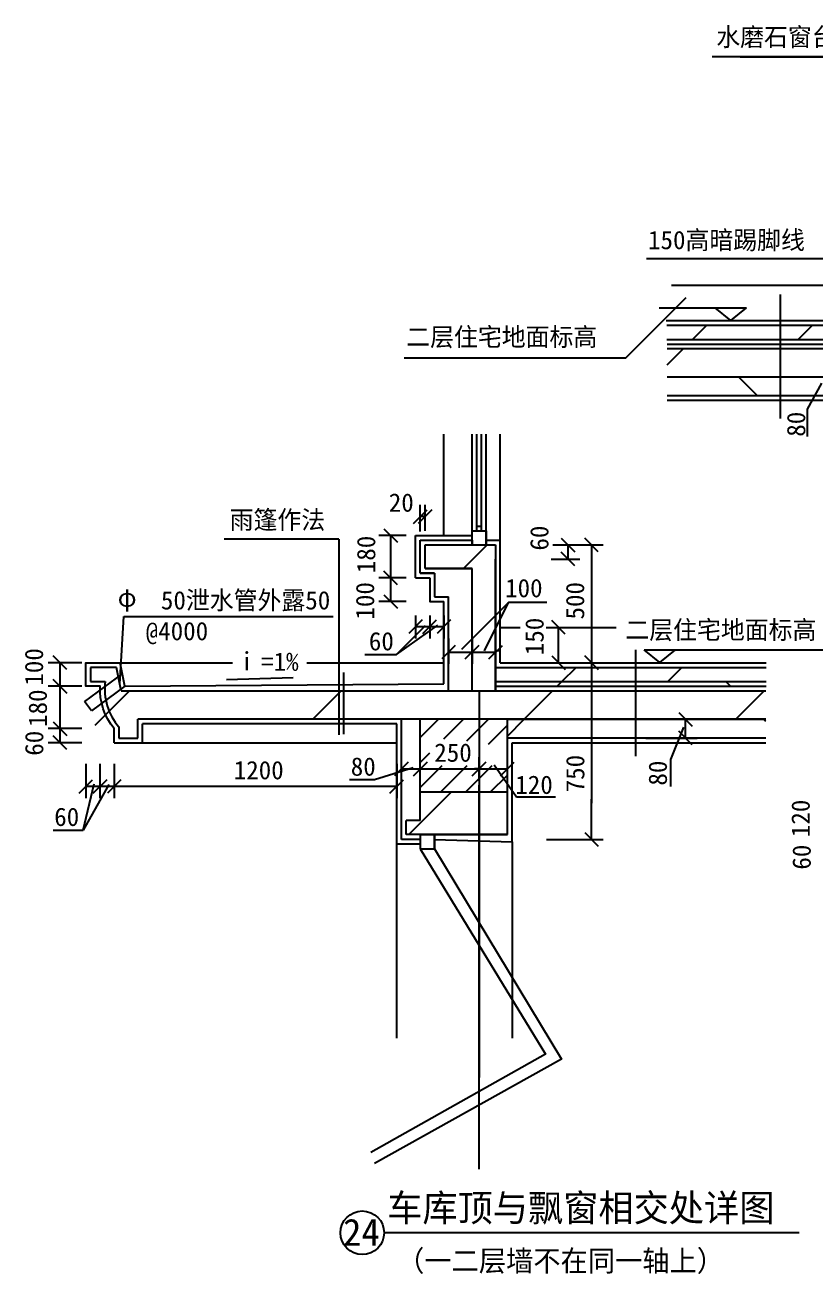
# Model space of a CAD drawing. Header units: metres. Extents: x 1414 to 8016, y 186 to 9373.
# Drawn here: x 1414 to 4769, y 3873 to 9176 of the extents above; entities that cross this region are included whole.
import ezdxf

# ---------------------------------------------------------------- set-up
doc = ezdxf.new("R2010")
doc.units = ezdxf.units.M
for name, color, linetype in [('A-AXI', 3, 'Continuous'), ('PUB_DIM', 3, 'Continuous'), ('PUB_TEXT', 7, 'Continuous'), ('S_DOTE', 7, 'Continuous'), ('WALL', 7, 'Continuous'), ('WQ', 7, 'Continuous')]:
    doc.layers.add(name, color=color, linetype=linetype)
pattern_1 = [(45, (0, 0), (-449.013, 449.013), [])]
pattern_2 = [(45, (0, 0), (-224.506, 224.506), [])]

# ---------------------------------------------------------------- blocks, each defined once
blk = doc.blocks.new('_DIMX')
at = {"color": 6}
blk.add_lwpolyline([(-144.19, -144.17), (144.15, 144.17)], dxfattribs=at)

msp = doc.modelspace()

# ---------------------------------------------------------------- hatches: boundary and pattern name
h = msp.add_hatch()
h.set_pattern_fill('ANSI31', scale=1000)
h.paths.add_polyline_path([(4593.96, 7800.65), (4140.8, 7800.65), (4140.8, 7680.65), (4593.96, 7680.65)])
h.paths.add_polyline_path([(4622.42, 7800.65), (4593.96, 7800.65), (4593.96, 7680.65), (4622.42, 7680.65)])
h.paths.add_polyline_path([(5354.97, 7800.65), (4622.42, 7800.65), (4622.42, 7680.65), (5354.97, 7680.65)])
h.paths.add_polyline_path([(5926.91, 7800.65), (5354.97, 7800.65), (5354.97, 7500.65), (5603.97, 7500.65), (5603.97, 7680.65), (5926.91, 7680.65)])
h.paths.add_polyline_path([(6254.97, 7800.65), (5955.37, 7800.65), (5955.37, 7680.65), (6054.21, 7680.65), (6254.97, 7680.65)])
h.paths.add_polyline_path([(5955.37, 7800.65), (5926.91, 7800.65), (5926.91, 7680.65), (5955.37, 7680.65)])
h.paths.add_polyline_path([(6504.97, 7860.65), (6604.97, 7860.65), (6604.97, 7959.95), (6404.97, 7960.65), (6404.97, 7800.65), (6254.97, 7800.65), (6254.97, 7680.65), (6504.97, 7680.65)])
h.paths.add_polyline_path([(6504.97, 7370.65), (6254.97, 7370.65), (6254.97, 7190.65), (6584.97, 7190.65), (6584.97, 7250.65), (6504.97, 7250.65)])
h.paths.add_polyline_path([(6254.97, 7370.65), (6134.97, 7370.65), (6134.97, 7190.65), (6254.97, 7190.65)])
h = msp.add_hatch()
h.set_pattern_fill('AN33C', scale=100)
h.set_pattern_definition(pattern_2)
h.paths.add_polyline_path([(4875.06, 7900.65), (4139.22, 7900.65), (4139.22, 7840.65), (4875.06, 7840.65)])
h.paths.add_polyline_path([(4899.8, 7900.65), (4875.06, 7900.65), (4875.06, 7840.65), (4899.8, 7840.65)])
h.paths.add_polyline_path([(5233.32, 7900.65), (4899.8, 7900.65), (4899.8, 7840.65), (5233.32, 7840.65)])
h = msp.add_hatch()
h.set_pattern_fill('AN33C', scale=200)
h.set_pattern_definition(pattern_1)
h.paths.add_polyline_path([(4593.96, 7800.65), (4140.8, 7800.65), (4140.8, 7680.65), (4593.96, 7680.65)])
h.paths.add_polyline_path([(4622.42, 7800.65), (4593.96, 7800.65), (4593.96, 7680.65), (4622.42, 7680.65)])
h.paths.add_polyline_path([(5354.97, 7800.65), (4622.42, 7800.65), (4622.42, 7680.65), (5354.97, 7680.65)])
h.paths.add_polyline_path([(5926.91, 7800.65), (5354.97, 7800.65), (5354.97, 7500.65), (5603.97, 7500.65), (5603.97, 7680.65), (5926.91, 7680.65)])
h.paths.add_polyline_path([(5955.37, 7800.65), (5926.91, 7800.65), (5926.91, 7680.65), (5955.37, 7680.65)])
h.paths.add_polyline_path([(6254.97, 7800.65), (5955.37, 7800.65), (5955.37, 7680.65), (6054.21, 7680.65), (6254.97, 7680.65)])
h.paths.add_polyline_path([(6504.97, 7370.65), (6254.97, 7370.65), (6254.97, 7190.65), (6584.97, 7190.65), (6584.97, 7250.65), (6504.97, 7250.65)])
h.paths.add_polyline_path([(6254.97, 7370.65), (6134.97, 7370.65), (6134.97, 7190.65), (6254.97, 7190.65)])
h = msp.add_hatch()
h.set_pattern_fill('ANSI38', scale=300)
h.paths.add_polyline_path([(4593.96, 7680.65), (4192.29, 7680.65), (4192.29, 7600.65), (4593.96, 7600.65)])
h.paths.add_polyline_path([(4622.42, 7680.65), (4593.96, 7680.65), (4593.96, 7600.65), (4622.42, 7600.65)])
h.paths.add_polyline_path([(5354.97, 7680.65), (4622.42, 7680.65), (4622.42, 7600.65), (5274.97, 7600.65), (5274.97, 7420.65), (5354.97, 7420.65)])
h.paths.add_polyline_path([(5685.31, 7600.65), (5926.91, 7600.65), (5926.91, 7680.65), (5605.31, 7680.65), (5605.31, 7500.65), (5354.97, 7500.65), (5354.97, 7420.65), (5685.31, 7420.65)])
h.paths.add_polyline_path([(6134.97, 7680.65), (5955.37, 7680.65), (5955.37, 7600.65), (6134.97, 7600.65)])
h.paths.add_polyline_path([(5955.37, 7680.65), (5926.91, 7680.65), (5926.91, 7600.65), (5955.37, 7600.65)])
h = msp.add_hatch()
h.set_pattern_fill('ANSI38', scale=300)
h.paths.add_polyline_path([(3312.13, 6868.06), (3113.56, 6868.06), (3113.56, 6968.06), (3312.13, 6968.06), (3312.13, 6988.06), (3092.13, 6988.06), (3092.13, 6852.58), (3096.65, 6848.06), (3173.56, 6848.06), (3173.56, 6748.06), (3212.13, 6748.06), (3212.13, 6348.06), (3312.13, 6348.06)])
h = msp.add_hatch()
h.set_pattern_fill('AN33C', scale=200)
h.set_pattern_definition(pattern_1)
h.paths.add_polyline_path([(3412.13, 6968.06), (3113.56, 6968.06), (3113.56, 6868.06), (3312.13, 6868.06), (3312.13, 6348.06), (3412.13, 6348.06), (3412.13, 6908.06)])
h = msp.add_hatch()
h.set_pattern_fill('ANSI31', scale=1000)
h.paths.add_polyline_path([(3412.13, 6968.06), (3113.56, 6968.06), (3113.56, 6868.06), (3312.13, 6868.06), (3312.13, 6348.06), (3412.13, 6348.06), (3412.13, 6908.06)])
h = msp.add_hatch()
h.set_pattern_fill('AN33C', scale=200)
h.set_pattern_definition(pattern_1)
h.paths.add_polyline_path([(2528.52, 6348.06), (1742.38, 6348.06), (1722.38, 6428.06), (1612.17, 6428.06), (1612.17, 6368.06), (1673.82, 6368.06, 0.21), (1732.17, 6175.31), (1732.17, 6128.06), (1812.17, 6128.06), (1812.17, 6228.06), (2528.52, 6228.06)])
h.paths.add_polyline_path([(3342.13, 6348.06), (2556.91, 6348.06), (2556.91, 6228.06), (2992.17, 6228.06), (3342.13, 6228.06)])
h.paths.add_polyline_path([(2556.91, 6348.06), (2528.52, 6348.06), (2528.52, 6228.06), (2556.91, 6228.06)])
h.paths.add_polyline_path([(3942.13, 6348.06), (3342.13, 6348.06), (3342.13, 6228.06), (3942.13, 6228.06)])
h.paths.add_polyline_path([(4170.05, 6348.06), (3942.13, 6348.06), (3942.13, 6228.06), (4170.05, 6228.06)])
h.paths.add_polyline_path([(4207.34, 6348.06), (4170.05, 6348.06), (4170.05, 6228.06), (4207.34, 6228.06)])
h.paths.add_polyline_path([(4560.97, 6348.06), (4207.34, 6348.06), (4207.34, 6228.06), (4560.97, 6228.06)])
h = msp.add_hatch()
h.set_pattern_fill('ANSI31', scale=1000)
h.paths.add_polyline_path([(2528.52, 6348.06), (1742.38, 6348.06), (1722.38, 6428.06), (1612.17, 6428.06), (1612.17, 6368.06), (1673.82, 6368.06, 0.21), (1732.17, 6175.31), (1732.17, 6128.06), (1812.17, 6128.06), (1812.17, 6228.06), (2528.52, 6228.06)])
h.paths.add_polyline_path([(2556.91, 6348.06), (2528.52, 6348.06), (2528.52, 6228.06), (2556.91, 6228.06)])
h.paths.add_polyline_path([(3342.13, 6348.06), (2556.91, 6348.06), (2556.91, 6228.06), (2992.17, 6228.06), (3342.13, 6228.06)])
h.paths.add_polyline_path([(3942.13, 6348.06), (3342.13, 6348.06), (3342.13, 6228.06), (3942.13, 6228.06)])
h.paths.add_polyline_path([(4170.05, 6348.06), (3942.13, 6348.06), (3942.13, 6228.06), (4170.05, 6228.06)])
h.paths.add_polyline_path([(4207.34, 6348.06), (4170.05, 6348.06), (4170.05, 6228.06), (4207.34, 6228.06)])
h.paths.add_polyline_path([(4560.97, 6348.06), (4207.34, 6348.06), (4207.34, 6228.06), (4560.97, 6228.06)])
h = msp.add_hatch()
h.set_pattern_fill('AN33C', scale=100)
h.set_pattern_definition(pattern_2)
h.paths.add_polyline_path([(3942.13, 6448.06), (3392.13, 6448.06), (3392.13, 6388.06), (3942.13, 6388.06)])
h.paths.add_polyline_path([(4170.05, 6448.06), (3942.13, 6448.06), (3942.13, 6388.06), (4170.05, 6388.06)])
h.paths.add_polyline_path([(4207.34, 6448.06), (4170.05, 6448.06), (4170.05, 6388.06), (4207.34, 6388.06)])
h.paths.add_polyline_path([(4560.97, 6448.06), (4207.34, 6448.06), (4207.34, 6388.06), (4560.97, 6388.06)])
h = msp.add_hatch()
h.set_pattern_fill('ANSI38', scale=300)
h.paths.add_polyline_path([(3942.13, 6388.06), (3392.13, 6388.06), (3392.13, 6368.06), (3942.13, 6368.06)])
h.paths.add_polyline_path([(4170.05, 6388.06), (3942.13, 6388.06), (3942.13, 6368.06), (4170.05, 6368.06)])
h.paths.add_polyline_path([(4207.34, 6388.06), (4170.05, 6388.06), (4170.05, 6368.06), (4207.34, 6368.06)])
h.paths.add_polyline_path([(4560.97, 6388.06), (4207.34, 6388.06), (4207.34, 6368.06), (4560.97, 6368.06)])
h = msp.add_hatch()
h.set_pattern_fill('ANSI38', scale=300)
h.paths.add_polyline_path([(3092.17, 6228.06), (3012.17, 6228.06), (3012.17, 5798.06), (3092.17, 5798.06), (3092.17, 5918.06)])
h = msp.add_hatch()
h.set_pattern_fill('ANSI38', scale=300)
h.paths.add_polyline_path([(3968.36, 6228.06), (3462.17, 6228.06), (3462.17, 6148.06), (3968.36, 6148.06)])
h.paths.add_polyline_path([(4005.65, 6228.06), (3968.36, 6228.06), (3968.36, 6148.06), (4005.65, 6148.06)])
h.paths.add_polyline_path([(4559.52, 6228.06), (4005.65, 6228.06), (4005.65, 6148.06), (4559.52, 6148.06)])
h = msp.add_hatch()
h.set_pattern_fill('AN33C', scale=200)
h.set_pattern_definition(pattern_1)
h.paths.add_polyline_path([(3092.17, 5918.06), (3092.17, 5798.06), (3012.17, 5798.06), (3012.17, 5738.06), (3342.12, 5738.06), (3342.12, 5918.06)])
h.paths.add_polyline_path([(3342.13, 5738.06), (3462.17, 5738.06), (3462.17, 5918.06), (3342.13, 5918.06)])
h = msp.add_hatch()
h.set_pattern_fill('ANSI31', scale=1000)
h.paths.add_polyline_path([(3092.17, 5918.06), (3092.17, 5798.06), (3012.17, 5798.06), (3012.17, 5738.06), (3342.12, 5738.06), (3342.12, 5918.06)])
h.paths.add_polyline_path([(3462.17, 5918.06), (3342.13, 5918.06), (3342.13, 5738.06), (3462.17, 5738.06)])

# ---------------------------------------------------------------- linework, layer by layer
for p, q in [((5078.37, 9039.79), (4331.63, 9039.79)), ((4450.4, 9039.79), (5078.37, 9039.79)), ((3965.16, 7762.67), (4221.03, 8018.53)), ((4622.42, 7505.48), (4622.42, 8031.98)), ((4106.4, 7974.29), (4477.39, 7974.29)), ((4411.11, 7920.63), (4344.83, 7974.29)), ((4411.11, 7920.63), (4477.39, 7974.29)), ((4139.22, 7900.65), (5234.91, 7900.65)), ((4139.22, 7840.65), (5234.91, 7840.65)), ((6404.97, 7800.65), (4140.8, 7800.65)), ((3023.48, 7762.67), (3965.16, 7762.67)), ((5354.97, 7680.65), (4140.89, 7680.65)), ((4736.07, 7544.78), (4797.46, 7655.21)), ((5274.97, 7600.65), (4140.89, 7600.65)), ((5254.97, 7580.65), (4140.8, 7580.65)), ((4736.07, 7428.21), (4736.07, 7544.78)), ((3192.13, 7008.06), (3192.13, 7438.27)), ((3312.13, 7028.06), (3312.13, 7438.27)), ((3332.13, 7028.06), (3332.13, 7438.27)), ((3352.13, 7028.06), (3352.13, 7438.27)), ((3372.13, 7028.06), (3372.13, 7438.27)), ((3432.13, 6968.06), (3432.13, 7438.27)), ((3072.13, 6828.06), (3072.13, 7008.06)), ((3072.13, 7008.06), (3312.13, 7008.06)), ((3312.13, 7028.06), (3372.13, 7028.06)), ((3312.13, 7028.06), (3372.13, 7028.06)), ((3312.13, 6968.06), (3312.13, 7028.06)), ((3312.13, 6968.06), (3312.13, 7028.06)), ((3312.13, 6988.06), (3312.13, 7028.06)), ((3312.13, 7028.06), (3372.13, 7028.06)), ((3332.13, 7048.06), (3352.13, 7048.06)), ((3372.13, 6968.06), (3372.13, 7028.06)), ((3372.13, 6968.06), (3372.13, 7028.06)), ((3372.13, 7028.06), (3372.13, 6968.06)), ((2746.8, 6992.5), (2259.36, 6992.5)), ((3092.13, 6848.06), (3092.13, 6988.06)), ((3092.13, 6988.06), (3312.13, 6988.06)), ((3113.56, 6868.06), (3113.56, 6968.06)), ((3113.56, 6968.06), (3412.13, 6968.06)), ((3312.13, 6988.06), (3312.13, 6968.06)), ((3375.54, 6965.36), (3375.54, 6965.36)), ((3412.13, 6968.06), (3412.13, 6348.06)), ((3432.13, 6468.02), (3432.13, 6968.06)), ((3096.65, 6848.06), (3092.13, 6852.58)), ((3152.56, 6848.06), (3092.13, 6848.06)), ((3312.13, 6868.06), (3113.56, 6868.06)), ((3152.56, 6848.06), (3152.56, 6748.06)), ((3312.13, 6348.06), (3312.13, 6868.06)), ((3072.13, 6828.06), (3132.56, 6828.06)), ((3152.56, 6748.06), (3212.13, 6748.06)), ((3212.13, 6348.06), (3212.13, 6748.06)), ((3192.13, 6378.64), (3192.13, 6728.06)), ((3466.7, 6723.57), (3267.3, 6524.17)), ((3364.4, 6519.14), (3466.7, 6723.57)), ((3630.37, 6723.57), (3466.7, 6723.57)), ((2991.69, 6502.78), (3167.54, 6627.38)), ((2991.69, 6502.78), (3114.73, 6625.83)), ((2857.41, 6502.78), (2991.69, 6502.78)), ((4005.65, 6522.52), (4005.65, 6071.91)), ((4043.75, 6522.22), (4863.89, 6522.22)), ((4110.03, 6468.57), (4043.75, 6522.22)), ((4110.03, 6468.57), (4176.31, 6522.22)), ((1802.38, 6448.06), (1692.17, 6448.06)), ((1692.17, 6448.06), (1692.17, 6388.06)), ((1822.38, 6348.06), (1802.38, 6448.06)), ((2767.63, 6164.34), (2767.63, 6426.86)), ((3412.13, 6448.06), (4560.97, 6448.06)), ((1692.17, 6388.06), (1753.82, 6388.06)), ((1837.88, 6368.53), (3192.13, 6378.64)), ((3412.13, 6388.06), (4560.97, 6388.06)), ((3412.13, 6368.06), (4561.27, 6368.06)), ((1822.38, 6348.06), (4559.52, 6348.06)), ((4559.52, 6228.06), (1892.17, 6228.06)), ((1892.17, 6148.06), (1892.17, 6228.06)), ((2992.17, 5698.06), (2992.17, 6208.06)), ((3012.17, 5718.06), (3012.17, 6228.06)), ((3092.17, 5798.06), (3092.17, 6228.06)), ((3092.17, 6150.82), (3169.4, 6228.06)), ((3191.71, 6144.3), (3275.47, 6228.06)), ((3342.13, 6188.66), (3381.53, 6228.06)), ((3462.17, 5738.06), (3462.17, 6228.06)), ((1812.17, 6195.31), (1812.17, 6148.06)), ((3289.86, 6136.38), (3342.13, 6188.66)), ((3381.8, 6122.26), (3462.17, 6202.63)), ((4156.95, 6056.75), (4211.2, 6193.68)), ((1812.17, 6148.06), (1892.17, 6148.06)), ((4559.52, 6148.06), (3462.17, 6148.06)), ((3482.17, 5708.06), (3482.17, 6128.06)), ((3482.17, 6128.06), (4559.52, 6128.06)), ((3092.17, 6044.76), (3132.44, 6085.03)), ((4156.95, 5942.63), (4156.95, 6056.75)), ((2897.6, 5971.58), (3062.59, 6023.09)), ((3092.17, 5938.69), (3185.73, 6032.26)), ((3177.6, 5918.06), (3291.8, 6032.26)), ((3342.13, 5976.52), (3397.86, 6032.26)), ((3501.27, 5896.86), (3405.89, 6033.38)), ((1661.18, 5757.61), (1707.91, 5953.16)), ((1769.25, 5950.25), (1661.18, 5757.61)), ((2791.91, 5971.58), (2897.6, 5971.58)), ((3283.66, 5918.06), (3342.13, 5976.52)), ((3389.73, 5918.06), (3462.17, 5990.49)), ((3462.17, 5918.06), (3092.17, 5918.06)), ((3666.25, 5896.86), (3501.27, 5896.86)), ((3032.17, 5738.06), (3032.17, 5798.06)), ((3092.17, 5798.06), (3032.17, 5798.06)), ((3092.17, 5798.06), (3032.17, 5798.06)), ((1532.66, 5757.61), (1661.18, 5757.61)), ((3462.17, 5738.06), (3032.17, 5738.06)), ((3092.17, 5738.06), (3092.17, 5678.06)), ((3092.17, 5738.06), (3092.17, 5678.06)), ((3152.17, 5738.06), (3152.17, 5678.06)), ((3152.17, 5678.06), (3152.17, 5738.06)), ((3092.17, 5698.06), (2992.17, 5698.06)), ((2992.17, 4873.79), (2992.17, 5698.06)), ((3092.17, 5718.06), (3012.17, 5718.06)), ((3092.17, 5678.06), (3152.17, 5678.06)), ((3092.17, 5678.06), (3152.17, 5678.06)), ((3152.17, 5718.06), (3482.17, 5708.06)), ((2938.55, 4048.28), (4701.1, 4048.28))]:
    msp.add_line(p, q)
for points in [[(4903.68, 8031.2), (4836.79, 8183.4), (4053.15, 8183.4)], [(4159.22, 8070.65), (5236.49, 8070.65)], [(4136.13, 7920.61), (5214.91, 7920.61)], [(4140.35, 7820.65), (5234.91, 7820.65)], [(2746.8, 6992.5), (2746.8, 6161.38)], [(3372.13, 6988.06), (3432.13, 6988.06)], [(3092.13, 6848.06), (3131.13, 6848.06)], [(3132.56, 6828.06), (3132.56, 6728.06), (3192.13, 6728.06)], [(3432.13, 6618.06), (3515.89, 6618.06)], [(3626.45, 6618.06), (3924.74, 6618.06)], [(3432.13, 6518.06), (3412.13, 6518.06)], [(1827.05, 6422.77), (1666.08, 6303.2)], [(1837.88, 6368.53), (1818, 6468.06)], [(1818, 6468.06), (2294.79, 6468.06)], [(2610.62, 6468.06), (3192.13, 6468.06)], [(3432.13, 6468.02), (4560.97, 6468.02)], [(1837.88, 6368.53), (1695.9, 6263.06)], [(1695.9, 6263.06), (1666.08, 6303.2)], [(1832.17, 6128.06), (1912.17, 6128.06), (1912.17, 6208.06)], [(2992.17, 6208.06), (1912.17, 6208.06)], [(1792.17, 6128.06), (1792.17, 6128.06), (1832.17, 6128.06), (1832.17, 6128.06)], [(1912.17, 6128.06), (2992.17, 6128.06)], [(3482.17, 5708.06), (3482.17, 4873.79)]]:
    msp.add_lwpolyline(points)
msp.add_lwpolyline([(1792.17, 6128.06), (1792.17, 6188.06, -0.18), (1732.17, 6368.06), (1672.17, 6368.06), (1672.17, 6468.06), (1818, 6468.06)], format="xyb")
msp.add_circle((2845.95, 4047.63), 92.6)
msp.add_arc((2001.29, 6357.76), 249.32, 173.02, 220.66)
at = {"layer": 'A-AXI'}
for p, q in [((3092.13, 7025.31), (3092.13, 7138.51)), ((3112.56, 7028.06), (3112.56, 7138.51)), ((3091.93, 7088.51), (3091.73, 7088.51)), ((3112.56, 7088.51), (3092.13, 7088.51)), ((3112.76, 7088.51), (3112.96, 7088.51)), ((3032.13, 7008.06), (2916.63, 7008.06)), ((2966.63, 7008.26), (2966.63, 7008.46)), ((2966.63, 6828.06), (2966.63, 7008.06)), ((3654.83, 6968.06), (3769.93, 6968.06)), ((3719.93, 6968.26), (3719.93, 6968.46)), ((3719.93, 6908.06), (3719.93, 6968.06)), ((3648.5, 6908.06), (3769.93, 6908.06)), ((3719.93, 6907.86), (3719.93, 6907.66)), ((3032.13, 6828.06), (2916.63, 6828.06)), ((3032.13, 6828.06), (2916.63, 6828.06)), ((2966.63, 6728.26), (2966.63, 6827.86)), ((2966.63, 6827.86), (2966.63, 6827.66)), ((3032.13, 6728.06), (2916.63, 6728.06)), ((1816.42, 6377.9), (1833.12, 6663.65)), ((1833.12, 6663.65), (2721.78, 6663.65)), ((3212.13, 6570.88), (3212.13, 6462.93)), ((3312.13, 6570.88), (3312.13, 6462.93)), ((3312.13, 6570.88), (3312.13, 6462.93)), ((3412.13, 6570.88), (3412.13, 6462.93)), ((3212.33, 6512.93), (3311.93, 6512.93)), ((3312.33, 6512.93), (3411.93, 6512.93)), ((3628.94, 6468.02), (3869.27, 6468.02)), ((3819.27, 6467.82), (3819.27, 5871.1)), ((3819.27, 5718.26), (3819.27, 5889.32)), ((3628.94, 5718.06), (3869.27, 5718.06))]:
    msp.add_line(p, q, dxfattribs=at)
at = {"layer": 'PUB_DIM'}
for p, q in [((3719.29, 6968.05), (3869.27, 6968.05)), ((3819.27, 6967.85), (3819.27, 6468.22)), ((3072.13, 6668.06), (3072.13, 6570.66)), ((3132.57, 6668.06), (3132.57, 6570.66)), ((3132.57, 6668.06), (3132.57, 6570.66)), ((3192.13, 6668.06), (3192.13, 6570.66)), ((3132.37, 6620.66), (3072.33, 6620.66)), ((3132.37, 6620.66), (3132.17, 6620.66)), ((3192.13, 6620.66), (3132.57, 6620.66)), ((3192.33, 6620.66), (3192.53, 6620.66)), ((3637.91, 6618.06), (3729.34, 6618.06)), ((3679.34, 6468.26), (3679.34, 6617.86)), ((1654.6, 6468.06), (1511.86, 6468.06)), ((1561.86, 6467.86), (1561.86, 6368.26)), ((3637.91, 6468.06), (3729.34, 6468.06)), ((3719.29, 6468.02), (3869.27, 6468.02)), ((1654.6, 6368.06), (1511.86, 6368.06)), ((1654.6, 6368.06), (1511.86, 6368.06)), ((1561.86, 6367.86), (1561.86, 6188.26)), ((4049.59, 6228.06), (4268.54, 6228.06)), ((4218.54, 6228.26), (4218.54, 6228.46)), ((4218.54, 6148.06), (4218.54, 6228.06)), ((1654.6, 6188.06), (1511.86, 6188.06)), ((1654.6, 6188.06), (1511.86, 6188.06)), ((1561.86, 6188.26), (1561.86, 6188.46)), ((1561.86, 6188.06), (1561.86, 6128.06)), ((1654.6, 6128.06), (1511.86, 6128.06)), ((1561.86, 6127.86), (1561.86, 6127.66)), ((4049.59, 6148.06), (4268.54, 6148.06)), ((4218.54, 6147.86), (4218.54, 6147.66)), ((3012.17, 5966.65), (3012.17, 6067.26)), ((3092.17, 5966.65), (3092.17, 6067.26)), ((3092.17, 5966.65), (3092.17, 6067.26)), ((3342.17, 5966.65), (3342.17, 6067.26)), ((3342.17, 5966.65), (3342.17, 6067.26)), ((3462.17, 5966.65), (3462.17, 6067.26)), ((1672.16, 6038.9), (1672.16, 5892.49)), ((1732.16, 6038.9), (1732.16, 5892.49)), ((1732.16, 6038.9), (1732.16, 5892.49)), ((1792.17, 6038.9), (1792.17, 5892.49)), ((1792.18, 6038.9), (1792.18, 5892.53)), ((2992.17, 6038.9), (2992.17, 5892.53)), ((3012.37, 6017.26), (3091.97, 6017.26)), ((3092.37, 6017.26), (3346.44, 6017.26)), ((3341.97, 6017.26), (3322.48, 6017.26)), ((3342.37, 6017.26), (3461.97, 6017.26)), ((1671.96, 5942.49), (1671.76, 5942.49)), ((1732.16, 5942.49), (1672.16, 5942.49)), ((1731.96, 5942.49), (1731.76, 5942.49)), ((1792.17, 5942.49), (1732.16, 5942.49)), ((1732.36, 5942.49), (1732.56, 5942.49)), ((1792.37, 5942.49), (1792.57, 5942.49)), ((2991.97, 5942.53), (1792.38, 5942.53))]:
    msp.add_line(p, q, dxfattribs=at)
msp.add_lwpolyline([(2269.08, 6397.13), (2552.44, 6405.78)], dxfattribs=at)
at = {"layer": 'S_DOTE'}
for p, q in [((3342.13, 6348.06), (3342.12, 4706.72)), ((3342.12, 4390.82), (3342.12, 5947.69)), ((3342.12, 4318.43), (3342.12, 5500.92))]:
    msp.add_line(p, q, dxfattribs=at)
at = {"layer": 'WALL'}
for points in [[(3092.17, 5678.06), (3624.76, 4806.56), (2881.67, 4388.21)], [(3152.17, 5678.06), (3691.57, 4784.72), (2898.05, 4341.5)]]:
    msp.add_lwpolyline(points, dxfattribs=at)
at = {"layer": 'WQ'}
for p, q in [((3092.13, 6848.06), (3092.13, 6988.06)), ((3092.13, 6988.06), (3312.13, 6988.06)), ((3113.56, 6868.06), (3113.56, 6968.06)), ((3113.56, 6968.06), (3312.13, 6968.06)), ((3412.13, 6348.06), (3412.13, 6908.06)), ((3092.13, 6848.06), (3152.56, 6848.06)), ((3113.56, 6868.06), (3312.13, 6868.06)), ((3312.13, 6348.06), (3312.13, 6868.06)), ((3092.17, 5940.95), (3092.17, 6228.06)), ((3462.17, 5991.6), (3462.17, 6228.06)), ((3462.17, 6228.06), (4559.52, 6228.06)), ((3462.17, 6228.06), (4559.52, 6228.06)), ((3092.17, 5738.06), (3462.17, 5738.06))]:
    msp.add_line(p, q, dxfattribs=at)

# ---------------------------------------------------------------- block references
at = {"layer": 'A-AXI', "xscale": 0.2, "yscale": 0.2, "zscale": 0.2}
for p in [(3092.13, 7088.51), (3312.13, 6512.93), (3412.13, 6512.93)]:
    msp.add_blockref('_DIMX', p, dxfattribs=at)
for p, rotation in [((3112.56, 7088.51), 180), ((2966.63, 7008.06), 270), ((3719.93, 6968.06), 270), ((3719.93, 6908.06), 90), ((2966.63, 6828.06), 90), ((2966.63, 6828.06), 90), ((2966.63, 6728.06), 270), ((3212.13, 6512.93), 180), ((3312.13, 6512.93), 180), ((3819.27, 6468.02), 90), ((3819.27, 5718.06), 270)]:
    msp.add_blockref('_DIMX', p, dxfattribs=dict(at, rotation=rotation))
at = {"layer": 'PUB_DIM', "xscale": 0.2, "yscale": 0.2, "zscale": 0.2}
for p, rotation in [((3819.27, 6968.05), 90), ((3072.13, 6620.66), 180), ((3192.13, 6620.66), 180), ((3679.34, 6618.06), 90), ((1561.86, 6468.06), 90), ((3679.34, 6468.06), 270), ((3819.27, 6468.02), 270), ((1561.86, 6368.06), 270), ((1561.86, 6368.06), 90), ((1561.86, 6188.06), 270), ((1561.86, 6188.06), 270), ((4218.54, 6228.06), 270), ((1561.86, 6128.06), 90), ((4218.54, 6148.06), 90), ((3012.17, 6017.26), 180), ((3092.17, 6017.26), 180), ((3342.17, 6017.26), 180), ((1672.16, 5942.49), 360), ((1732.16, 5942.49), 360), ((1732.16, 5942.49), 180), ((1792.17, 5942.49), 180), ((1792.18, 5942.53), 180)]:
    msp.add_blockref('_DIMX', p, dxfattribs=dict(at, rotation=rotation))
for p in [(3132.57, 6620.66), (3132.57, 6620.66), (3092.17, 6017.26), (3342.17, 6017.26), (3462.17, 6017.26), (2992.17, 5942.53)]:
    msp.add_blockref('_DIMX', p, dxfattribs=at)

# ---------------------------------------------------------------- texts
for s, height, p in [('150高暗踢脚线', 78, (4059.41, 8223.69)), ('二层住宅地面标高', 78, (3032.67, 7812.32)), ('20', 78, (2958.51, 7108.92)), ('雨篷作法', 78, (2282.82, 7035.97)), ('100', 78, (3452.51, 6745.91)), ('二层住宅地面标高', 78, (3963.3, 6568.45)), ('60', 78, (2873.87, 6520.32)), ('250', 78, (3151.76, 6047.43)), ('1200', 78, (2300.09, 5972.87)), ('80', 78, (2797.01, 5988.18)), ('120', 78, (3495.83, 5910.91)), ('车库顶与飘窗相交处详图', 115, (2951.81, 4096.02)), ('24', 115, (2764.17, 3992.36)), ('（一二层墙不在同一轴上）', 89, (2993.85, 3884.2))]:
    msp.add_text(s, height=height).set_placement(p)
for s, rotation, p in [('80', 90, (4727.1, 7427.51)), ('180', 90, (2901.11, 6848)), ('60', 90, (3636.73, 6944.07)), ('100', 90, (2896.5, 6651.09)), ('500', 90, (3788.4, 6651.45)), ('150', 90, (3616.06, 6499.81)), ('100', 90, (1490.61, 6370.56)), ('180', 90, (1506.68, 6195.3)), ('60', 90, (1491.4, 6073.03)), ('750', 90, (3789.09, 5917.59)), ('80', 90, (4139.66, 5946.3)), ('60', 360, (1537.69, 5774.74)), ('120', 90, (4746.2, 5727.43)), ('60', 90, (4750.54, 5589.46))]:
    msp.add_text(s, height=78, rotation=rotation).set_placement(p)
at = {"layer": 'A-AXI'}
for s, p in [('φ', (1807.18, 6705.61)), ('   50泄水管外露50', (1831.65, 6694.17)), ('@4000', (1926.26, 6563.28)), ('i', (2329.15, 6435.21)), ('  =1%', (2310.24, 6433.78))]:
    msp.add_text(s, height=78, dxfattribs=at).set_placement(p)
at = {"layer": 'PUB_TEXT'}
msp.add_text('水磨石窗台板', height=78, dxfattribs=at).set_placement((4349.33, 9085.76))

doc.saveas('drawing.dxf')
